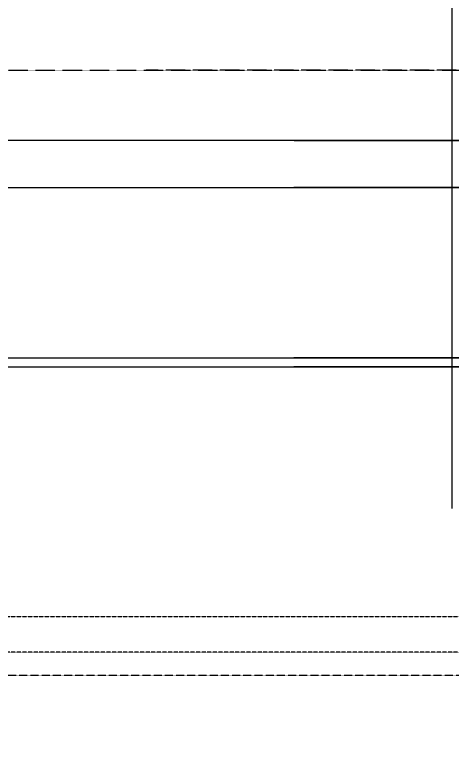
# Model space of a CAD drawing. Extents: x -599358 to 2865263, y -1062760 to 486533.
# Drawn here: x 1875330 to 1877195, y -668232 to -665094 of the extents above; entities that cross this region are included whole.
import ezdxf

# ---------------------------------------------------------------- set-up
doc = ezdxf.new("R2010")
doc.units = 0
for name, pattern in [('__DASH', [0.35, 0.25, -0.1]), ('DASH', [0.35, 0.25, -0.1]), ('DOTE', [2.42, 2, -0.2, 0.02, -0.2])]:
    doc.linetypes.add(name, pattern=pattern)
for name, color, linetype in [('A-AXIS-DOTE', 14, 'DOTE'), ('A-LIN-V', 9, 'Continuous'), ('FHSGH10105-主梁-04', 7, 'Continuous'), ('FHSGH10105-主梁-06', 7, 'Continuous')]:
    doc.layers.add(name, color=color, linetype=linetype)

# ---------------------------------------------------------------- blocks, each defined once
blk = doc.blocks.new('w432424324')
at = {"layer": 'A-AXIS-DOTE', "ltscale": 2}
blk.add_line((-759779.7, 577969.1), (-759779.7, 589505.1), dxfattribs=at)
at = {"layer": 'Defpoints', "linetype": 'DASH'}
for points in [[(-750464.7, 577507.5), (-768794.7, 577507.5)], [(-750464.7, 577357.5), (-768794.7, 577357.5)]]:
    blk.add_lwpolyline(points, dxfattribs=at)
blk = doc.blocks.new('23423wer')
at = {"color": 1, "linetype": 'DASH'}
blk.add_lwpolyline([(-1667005.2, 540926.8), (-1674571, 540926.8)], dxfattribs=at)
blk = doc.blocks.new('G$C20E3758E')
at = {"color": 6, "linetype": 'DASH'}
blk.add_lwpolyline([(-1105.4, 3356.7), (4405, 3356.7), (4405, 1700.8)], dxfattribs=at)
at = {"layer": 'FHSGH10105-主梁-04', "color": 3, "linetype": 'Continuous'}
blk.add_line((4325.3, 3229.5), (-1105.4, 3229.5), dxfattribs=at)
at = {"layer": 'FHSGH10105-主梁-06', "color": 3, "linetype": 'Continuous'}
for p, q in [((4195.6, 2767.7), (-1105.4, 2767.7)), ((4325.3, 2742.7), (-1105.4, 2742.7))]:
    blk.add_line(p, q, dxfattribs=at)
blk = doc.blocks.new('23423wer-M')
at = {"color": 1, "linetype": 'DASH'}
blk.add_lwpolyline([(1667005.2, 540926.8), (1674571, 540926.8)], dxfattribs=at)
blk = doc.blocks.new('G$C20E3758E-M')
at = {"color": 6, "linetype": 'DASH'}
blk.add_lwpolyline([(1105.4, 3356.7), (-4405, 3356.7), (-4405, 1700.8)], dxfattribs=at)
at = {"layer": 'FHSGH10105-主梁-04', "color": 3, "linetype": 'Continuous'}
blk.add_line((-4325.3, 3229.5), (1105.4, 3229.5), dxfattribs=at)
at = {"layer": 'FHSGH10105-主梁-06', "color": 3, "linetype": 'Continuous'}
for p, q in [((-4195.6, 2767.7), (1105.4, 2767.7)), ((-4325.3, 2742.7), (1105.4, 2742.7))]:
    blk.add_line(p, q, dxfattribs=at)

msp = doc.modelspace()

# ---------------------------------------------------------------- linework, layer by layer
at = {"layer": 'A-AXIS-DOTE', "linetype": '__DASH', "ltscale": 2}
msp.add_line((1930835.3, -667909.9), (1839476.3, -667909.9), dxfattribs=at)

# ---------------------------------------------------------------- block references
at = {"xscale": 1.35874988235309, "yscale": 1.35874988235309, "zscale": 1.35874988235309}
for name, p in [('23423wer-M', (-396822.9, -1400314.2)), ('23423wer', (4151213.4, -1400314.2))]:
    msp.add_blockref(name, p, dxfattribs=at)
at = {"layer": 'A-LIN-V'}
msp.add_blockref('w432424324', (2636974.9, -1245167.3), dxfattribs=at)
at = {"layer": 'A-LIN-V', "xscale": 1.571585729816195, "yscale": 1.571585729816195, "zscale": 1.571585729816195}
for name, p in [('G$C20E3758E-M', (1876133, -670905.3)), ('G$C20E3758E', (1878257.5, -670905.3))]:
    msp.add_blockref(name, p, dxfattribs=at)

doc.saveas('drawing.dxf')
